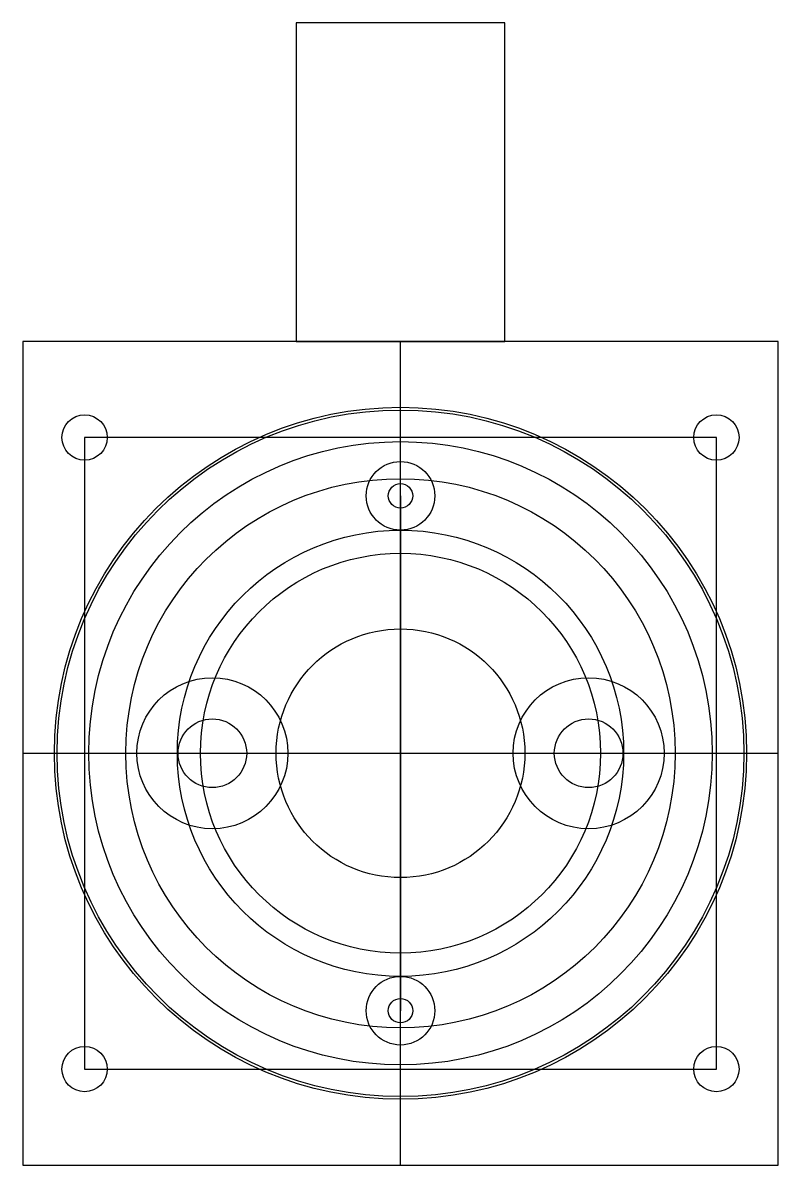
# Model space of a CAD drawing. Extents: x 12.81 to 15.56, y 27 to 31.16.
import ezdxf

# ---------------------------------------------------------------- set-up
doc = ezdxf.new("R2010")
doc.units = 0
doc.header["$LTSCALE"] = 5
doc.header["$MEASUREMENT"] = 0
doc.layers.add('Z0_BOTCOMP', color=4, linetype='Continuous')
doc.layers.add('Z0_CUT500', color=4, linetype='Continuous')

msp = doc.modelspace()

# ---------------------------------------------------------------- linework, layer by layer
at = {"layer": 'Z0_BOTCOMP', "color": 4, "linetype": 'Continuous', "lineweight": 25}
for p, q in [((13.8075, 31.16), (13.8075, 30)), ((14.5675, 31.16), (13.8075, 31.16)), ((14.5675, 30), (14.5675, 31.16)), ((12.8125, 30), (12.8125, 27)), ((15.5625, 30), (12.8125, 30)), ((13.8075, 30), (14.5675, 30)), ((14.1875, 27), (14.1875, 30)), ((15.5625, 27), (15.5625, 30)), ((15.3375, 29.65), (13.0375, 29.65)), ((13.0375, 29.65), (13.0375, 27.35)), ((14.1875, 27.35), (14.1875, 29.65)), ((15.3375, 27.35), (15.3375, 29.65)), ((14.1875, 29.4375), (14.1875, 27.5625)), ((14.1875, 27.7717), (14.1875, 29.2283)), ((12.8125, 28.5), (15.5625, 28.5)), ((13.0375, 28.5), (15.3375, 28.5)), ((13.4592, 28.5), (14.9158, 28.5)), ((13.5025, 28.5), (14.8725, 28.5)), ((13.0375, 27.35), (15.3375, 27.35)), ((12.8125, 27), (15.5625, 27))]:
    msp.add_line(p, q, dxfattribs=at)
for centre, radius in [((14.1875, 28.5), 1.25), ((13.0375, 29.65), 0.0825), ((15.3375, 29.65), 0.0825), ((14.1875, 28.5), 1.135), ((14.1875, 29.4375), 0.125), ((14.1875, 28.5), 1), ((14.1875, 29.4375), 0.0445), ((14.1875, 28.5), 0.8125), ((14.1875, 28.5), 0.7283), ((14.1875, 28.5), 0.4528), ((13.5025, 28.5), 0.275), ((14.8725, 28.5), 0.275), ((13.5025, 28.5), 0.125), ((14.8725, 28.5), 0.125), ((14.1875, 27.5625), 0.125), ((14.1875, 27.5625), 0.0445), ((13.0375, 27.35), 0.0825), ((15.3375, 27.35), 0.0825)]:
    msp.add_circle(centre, radius, dxfattribs=at)
at = {"layer": 'Z0_CUT500', "color": 5, "linetype": 'Continuous', "lineweight": 25}
msp.add_circle((14.1875, 28.5), 1.26, dxfattribs=at)

doc.saveas('drawing.dxf')
